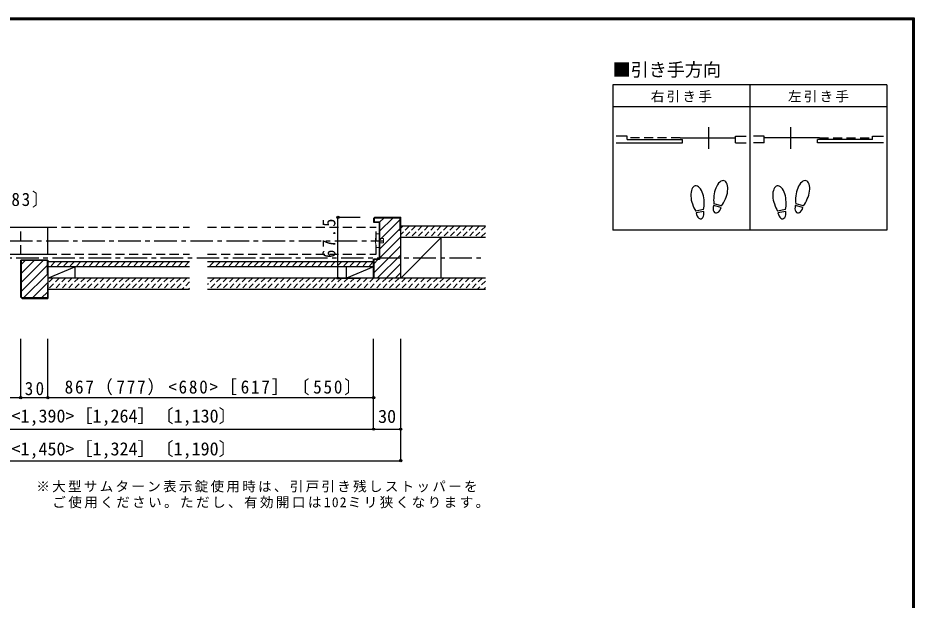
# Model space of a CAD drawing. Units: millimetres at full size, sheet at 1:5; details may follow other scales. Extents: x -973 to 977, y -718 to 696.
# Drawn here: x -17 to 977, y 51 to 696 of the extents above; entities that cross this region are included whole.
import ezdxf
from ezdxf.enums import TextEntityAlignment as Align

# ---------------------------------------------------------------- set-up
doc = ezdxf.new("R2010")
doc.units = ezdxf.units.MM
doc.header["$LTSCALE"] = 5
doc.header["$PDMODE"] = 32
doc.header["$PDSIZE"] = 2.5
for name, pattern in [('CHAIN1', [8, 5, -1, 1, -1]), ('DASHED1', [1.8, 1.2, -0.6]), ('DASHED2', [3, 2, -1])]:
    doc.linetypes.add(name, pattern=pattern)
for name, color, linetype in [('0-1_通り芯', 4, 'DASHED1'), ('0-2_柱', 3, 'Continuous'), ('0-3_仕上げ', 2, 'Continuous'), ('0-4_枠', 3, 'Continuous'), ('0-6_扉', 6, 'Continuous'), ('0-8_戸当り', 3, 'Continuous'), ('0-A_文字', 7, 'Continuous'), ('0-B_寸法', 7, 'Continuous'), ('0-C_ハッチ', 4, 'DASHED1'), ('F-1_枠', 6, 'Continuous')]:
    doc.layers.add(name, color=color, linetype=linetype)
doc.layers.add('0-7_金物', color=7, linetype='Continuous', lineweight=18)
doc.styles.add('ＭＳ ゴシック', font='')
doc.styles.get('ＭＳ ゴシック').set_extended_font_data('MS Gothic')

msp = doc.modelspace()

# ---------------------------------------------------------------- linework, layer by layer
at = {"layer": '0-1_通り芯', "linetype": 'CHAIN1'}
for p, q in [((-385.366, 449), (388.672, 449)), ((-498.347, 430), (501.653, 430))]:
    msp.add_line(p, q, dxfattribs=at)
at = {"layer": '0-2_柱'}
for p, q in [((407.672, 407.5), (407.672, 452.5)), ((452.672, 407.5), (452.672, 452.5)), ((46.653, 420), (46.653, 407.5)), ((347.672, 407.5), (347.672, 420))]:
    msp.add_line(p, q, dxfattribs=at)
at = {"layer": '0-2_柱', "color": 7}
for p, q in [((407.672, 407.5), (452.672, 452.5)), ((16.653, 407.5), (46.653, 420)), ((377.672, 420), (347.672, 407.5))]:
    msp.add_line(p, q, dxfattribs=at)
at = {"layer": '0-3_仕上げ'}
for p, q in [((501.653, 465), (407.673, 465)), ((501.653, 452.5), (407.673, 452.5)), ((173.663, 425.5), (16.653, 425.5)), ((173.663, 420), (16.653, 420)), ((377.672, 425.5), (193.663, 425.5)), ((377.672, 420), (193.663, 420)), ((173.663, 407.5), (16.653, 407.5)), ((501.653, 407.5), (193.663, 407.5)), ((173.663, 395), (16.653, 395)), ((501.653, 395), (193.663, 395))]:
    msp.add_line(p, q, dxfattribs=at)
at = {"layer": '0-4_枠'}
for p, q in [((379.087, 475), (377.672, 473.586)), ((378.172, 473.379), (379.294, 474.5)), ((378.172, 473.379), (378.172, 470)), ((378.172, 470), (384.172, 470)), ((379.087, 475), (407.672, 475)), ((379.294, 474.5), (407.172, 474.5)), ((383.672, 469.5), (383.672, 428.5)), ((384.172, 470), (384.172, 428)), ((407.172, 460), (407.172, 474.5)), ((407.672, 407.5), (407.672, 475)), ((407.172, 460), (407.672, 460)), ((16.653, 427.5), (-13.347, 427.5)), ((-13.347, 386.414), (-13.347, 427.5)), ((16.653, 427.5), (16.653, 385)), ((383.672, 428.5), (377.672, 428.5)), ((377.672, 407.5), (377.672, 428.5)), ((384.172, 428), (378.172, 428)), ((378.172, 407.5), (378.172, 428)), ((16.153, 427), (-12.847, 427)), ((-12.847, 427), (-12.847, 386.621)), ((16.153, 412.5), (16.153, 427)), ((16.153, 412.5), (16.653, 412.5)), ((407.672, 407.5), (377.672, 407.5)), ((16.153, 400), (16.653, 400)), ((16.153, 400), (16.153, 385.5)), ((-11.933, 385), (-13.347, 386.414)), ((-11.726, 385.5), (-12.847, 386.621)), ((-11.933, 385), (16.653, 385)), ((16.153, 385.5), (-11.726, 385.5))]:
    msp.add_line(p, q, dxfattribs=at)
msp.add_lwpolyline([(377.672, 473.586), (377.672, 469.5), (383.672, 469.5)], dxfattribs=at)
at = {"layer": '0-6_扉'}
for p, q in [((-178.808, 464), (16.653, 464)), ((16.653, 434), (16.653, 464)), ((-178.808, 434), (16.653, 434))]:
    msp.add_line(p, q, dxfattribs=at)
at = {"layer": '0-6_扉', "color": 2, "linetype": 'DASHED2'}
for p, q in [((-13.347, 434), (-13.347, 464)), ((16.653, 464), (173.663, 464)), ((193.663, 464), (380.672, 464)), ((380.672, 434), (380.672, 464)), ((16.653, 434), (173.663, 434)), ((193.663, 434), (380.672, 434))]:
    msp.add_line(p, q, dxfattribs=at)
at = {"layer": '0-6_扉', "color": 4}
msp.add_line((407.672, 205.167), (407.672, 340.167), dxfattribs=at)
at = {"layer": '0-6_扉', "color": 7}
msp.add_point((407.672, 205.167), dxfattribs=at)
at = {"layer": '0-7_金物'}
for p, q in [((380.672, 456.5), (383.672, 456.5)), ((383.672, 451.5), (388.672, 451.5))]:
    msp.add_line(p, q, dxfattribs=at)
for points in [[(380.672, 441.5), (383.672, 441.5), (383.672, 456.5)], [(383.672, 446.5), (388.672, 446.5), (388.672, 451.5)]]:
    msp.add_lwpolyline(points, dxfattribs=at)
msp.add_arc((411.124, 449), 31.361, 166.16368, 193.83629, dxfattribs=at)
at = {"layer": '0-8_戸当り'}
for p, q in [((749.239, 550.854), (749.239, 574.854)), ((840.039, 550.854), (840.039, 574.854)), ((762.732, 485.706), (754.251, 487.978)), ((763.275, 487.735), (754.795, 490.007)), ((853.532, 485.706), (845.051, 487.978)), ((854.075, 487.735), (845.595, 490.007)), ((743.264, 483.378), (734.618, 481.853)), ((743.629, 481.31), (734.983, 479.785)), ((834.064, 483.378), (825.418, 481.853)), ((834.429, 481.31), (825.783, 479.785))]:
    msp.add_line(p, q, dxfattribs=at)
at = {"layer": '0-8_戸当り', "color": 2}
for p, q in [((658.639, 564.654), (646.639, 564.654)), ((646.639, 557.454), (719.839, 557.454)), ((658.639, 561.054), (658.639, 564.654)), ((658.639, 561.054), (719.839, 561.054)), ((717.439, 562.854), (778.639, 562.854)), ((719.839, 557.454), (719.839, 561.054)), ((778.639, 557.454), (778.639, 564.654)), ((778.639, 564.654), (790.639, 564.654)), ((778.639, 557.454), (790.639, 557.454)), ((810.639, 564.654), (798.639, 564.654)), ((810.639, 557.454), (798.639, 557.454)), ((810.639, 557.454), (810.639, 564.654)), ((871.839, 562.854), (810.639, 562.854)), ((869.439, 557.454), (869.439, 561.054)), ((930.639, 561.054), (869.439, 561.054)), ((942.639, 557.454), (869.439, 557.454)), ((930.639, 561.054), (930.639, 564.654)), ((930.639, 564.654), (942.639, 564.654))]:
    msp.add_line(p, q, dxfattribs=at)
at = {"layer": '0-8_戸当り', "color": 2, "linetype": 'DASHED2'}
for p, q in [((717.439, 562.854), (658.639, 562.854)), ((871.839, 562.854), (930.639, 562.854))]:
    msp.add_line(p, q, dxfattribs=at)
at = {"layer": '0-8_戸当り'}
for centre, major_axis, ratio, start_param, end_param in [((762.52, 501.878), (3.644, 13.601), 0.5, 4.3405914, 8.2257792), ((853.32, 501.878), (3.644, 13.601), 0.5, 4.3405914, 8.2257792), ((736.603, 495.877), (-2.445, 13.867), 0.5, 4.3405914, 8.2257792), ((827.403, 495.877), (-2.445, 13.867), 0.5, 4.3405914, 8.2257792), ((762.416, 501.489), (4.416, 16.48), 0.4, 1.8506333, 2.4428768), ((853.216, 501.489), (4.416, 16.48), 0.4, 1.8506333, 2.4428768), ((736.673, 495.481), (-2.963, 16.802), 0.4, 1.8506333, 2.4428768), ((736.673, 495.481), (-2.963, 16.802), 0.4, 3.8403085, 4.432552), ((758.492, 486.842), (1.894, 7.067), 0.6, 1.5707963, 4.712389), ((762.416, 501.489), (4.416, 16.48), 0.4, 3.8403085, 4.432552), ((827.473, 495.481), (-2.963, 16.802), 0.4, 1.8506333, 2.4428768), ((827.473, 495.481), (-2.963, 16.802), 0.4, 3.8403085, 4.432552), ((849.292, 486.842), (1.894, 7.067), 0.6, 1.5707963, 4.712389), ((853.216, 501.489), (4.416, 16.48), 0.4, 3.8403085, 4.432552), ((739.306, 480.548), (-1.27, 7.205), 0.6, 1.5707963, 4.712389), ((830.106, 480.548), (-1.27, 7.205), 0.6, 1.5707963, 4.712389)]:
    msp.add_ellipse(centre, major_axis=major_axis, ratio=ratio, start_param=start_param, end_param=end_param, dxfattribs=at)
at = {"layer": '0-A_文字', "color": 3}
for p, q in [((946.639, 621.667), (642.639, 621.667)), ((642.639, 621.667), (642.639, 460.667)), ((794.639, 621.667), (794.639, 460.667)), ((946.639, 621.667), (946.639, 460.667)), ((642.639, 597.667), (946.639, 597.667)), ((946.639, 460.667), (642.639, 460.667))]:
    msp.add_line(p, q, dxfattribs=at)
at = {"layer": '0-B_寸法', "color": 4}
for p, q in [((338.076, 407.5), (338.076, 475)), ((338.076, 475), (362.672, 475)), ((338.076, 407.5), (362.672, 407.5)), ((-13.347, 275.167), (-13.347, 340.167)), ((16.653, 275.167), (16.653, 340.167)), ((377.672, 240.167), (377.672, 340.167)), ((407.672, 205.167), (407.672, 340.167)), ((-374.366, 275.167), (-13.347, 275.167)), ((-13.347, 275.167), (16.653, 275.167)), ((16.653, 275.167), (377.672, 275.167)), ((-404.366, 240.167), (407.672, 240.167)), ((-404.366, 205.167), (407.672, 205.167))]:
    msp.add_line(p, q, dxfattribs=at)
at = {"layer": '0-B_寸法'}
for p in [(338.076, 475), (338.076, 407.5), (-13.347, 275.167), (16.653, 275.167), (377.672, 275.167), (377.672, 240.167), (407.672, 240.167), (407.672, 205.167)]:
    msp.add_point(p, dxfattribs=at)
at = {"layer": '0-C_ハッチ', "linetype": 'Continuous'}
for p, q in [((379.4, 474.5), (378.172, 473.272)), ((389.3, 474.5), (384.172, 469.373)), ((399.199, 474.5), (384.172, 459.473)), ((407.172, 472.574), (384.172, 449.574)), ((407.172, 462.674), (384.172, 439.674)), ((407.672, 453.275), (384.172, 429.775)), ((407.672, 443.375), (378.172, 413.875)), ((382.398, 428), (378.172, 423.775)), ((407.672, 433.476), (381.697, 407.5)), ((-8.34, 427), (-12.847, 422.493)), ((1.559, 427), (-12.847, 412.594)), ((11.459, 427), (-12.847, 402.694)), ((16.153, 421.795), (-12.847, 392.795)), ((407.672, 423.576), (391.596, 407.5)), ((16.653, 412.395), (-10.242, 385.5)), ((407.672, 413.677), (401.496, 407.5)), ((16.653, 402.496), (-0.343, 385.5)), ((16.153, 392.097), (9.557, 385.5))]:
    msp.add_line(p, q, dxfattribs=at)
at = {"layer": '0-C_ハッチ'}
for p, q in [((409.926, 465), (407.673, 462.747)), ((416.997, 465), (407.673, 455.676)), ((424.068, 465), (411.568, 452.5)), ((431.139, 465), (418.639, 452.5)), ((438.21, 465), (425.71, 452.5)), ((445.281, 465), (432.781, 452.5)), ((452.352, 465), (439.852, 452.5)), ((459.423, 465), (446.923, 452.5)), ((466.494, 465), (453.994, 452.5)), ((473.565, 465), (461.065, 452.5)), ((480.636, 465), (468.136, 452.5)), ((487.707, 465), (475.207, 452.5)), ((494.778, 465), (482.278, 452.5)), ((501.653, 464.803), (489.35, 452.5)), ((501.653, 457.732), (496.421, 452.5)), ((17.496, 425.5), (16.653, 424.657)), ((24.567, 425.5), (19.067, 420)), ((31.638, 425.5), (26.138, 420)), ((38.71, 425.5), (33.21, 420)), ((45.781, 425.5), (40.281, 420)), ((52.852, 425.5), (47.352, 420)), ((59.923, 425.5), (54.423, 420)), ((66.994, 425.5), (61.494, 420)), ((74.065, 425.5), (68.565, 420)), ((81.136, 425.5), (75.636, 420)), ((88.207, 425.5), (82.707, 420)), ((95.278, 425.5), (89.778, 420)), ((102.349, 425.5), (96.849, 420)), ((109.42, 425.5), (103.92, 420)), ((116.491, 425.5), (110.991, 420)), ((123.562, 425.5), (118.062, 420)), ((130.633, 425.5), (125.133, 420)), ((137.704, 425.5), (132.204, 420)), ((144.776, 425.5), (139.276, 420)), ((151.847, 425.5), (146.347, 420)), ((158.918, 425.5), (153.418, 420)), ((165.989, 425.5), (160.489, 420)), ((173.06, 425.5), (167.56, 420)), ((200.526, 425.5), (195.026, 420)), ((200.526, 425.5), (195.026, 420)), ((207.597, 425.5), (202.097, 420)), ((214.668, 425.5), (209.168, 420)), ((221.739, 425.5), (216.239, 420)), ((221.739, 425.5), (216.239, 420)), ((228.81, 425.5), (223.31, 420)), ((235.881, 425.5), (230.381, 420)), ((242.952, 425.5), (237.452, 420)), ((242.952, 425.5), (237.452, 420)), ((250.023, 425.5), (244.523, 420)), ((257.094, 425.5), (251.594, 420)), ((264.165, 425.5), (258.665, 420)), ((264.165, 425.5), (258.665, 420)), ((271.236, 425.5), (265.736, 420)), ((278.308, 425.5), (272.808, 420)), ((285.379, 425.5), (279.879, 420)), ((292.45, 425.5), (286.95, 420)), ((299.521, 425.5), (294.021, 420)), ((306.592, 425.5), (301.092, 420)), ((313.663, 425.5), (308.163, 420)), ((320.734, 425.5), (315.234, 420)), ((327.805, 425.5), (322.305, 420)), ((334.876, 425.5), (329.376, 420)), ((341.947, 425.5), (336.447, 420)), ((349.018, 425.5), (343.518, 420)), ((356.089, 425.5), (350.589, 420)), ((363.16, 425.5), (357.66, 420)), ((370.231, 425.5), (364.731, 420)), ((377.302, 425.5), (371.802, 420)), ((22.21, 407.5), (16.653, 401.943)), ((29.281, 407.5), (16.781, 395)), ((36.352, 407.5), (23.852, 395)), ((43.423, 407.5), (30.923, 395)), ((50.494, 407.5), (37.994, 395)), ((57.565, 407.5), (45.065, 395)), ((64.636, 407.5), (52.136, 395)), ((71.707, 407.5), (59.207, 395)), ((78.778, 407.5), (66.278, 395)), ((85.849, 407.5), (73.349, 395)), ((92.92, 407.5), (80.42, 395)), ((99.991, 407.5), (87.491, 395)), ((107.062, 407.5), (94.562, 395)), ((114.133, 407.5), (101.633, 395)), ((121.205, 407.5), (108.705, 395)), ((128.276, 407.5), (115.776, 395)), ((135.347, 407.5), (122.847, 395)), ((142.403, 407.485), (129.918, 395)), ((149.489, 407.5), (136.989, 395)), ((156.545, 407.485), (144.06, 395)), ((163.631, 407.5), (151.131, 395)), ((170.687, 407.485), (158.202, 395)), ((200.889, 407.5), (193.663, 400.274)), ((193.818, 407.5), (193.663, 407.345)), ((207.96, 407.5), (195.46, 395)), ((215.031, 407.5), (202.531, 395)), ((222.102, 407.5), (209.602, 395)), ((229.173, 407.5), (216.673, 395)), ((236.244, 407.5), (223.744, 395)), ((243.315, 407.5), (230.815, 395)), ((250.386, 407.5), (237.886, 395)), ((257.457, 407.5), (244.957, 395)), ((264.528, 407.5), (252.028, 395)), ((271.599, 407.5), (259.099, 395)), ((278.67, 407.5), (266.17, 395)), ((285.742, 407.5), (273.242, 395)), ((292.813, 407.5), (280.313, 395)), ((299.884, 407.5), (287.384, 395)), ((306.955, 407.5), (294.455, 395)), ((314.026, 407.5), (301.526, 395)), ((321.097, 407.5), (308.597, 395)), ((328.168, 407.5), (315.668, 395)), ((335.239, 407.5), (322.739, 395)), ((342.31, 407.5), (329.81, 395)), ((349.381, 407.5), (336.881, 395)), ((356.452, 407.5), (343.952, 395)), ((363.523, 407.5), (351.023, 395)), ((370.594, 407.5), (358.094, 395)), ((377.665, 407.5), (365.165, 395)), ((384.736, 407.5), (372.236, 395)), ((391.808, 407.5), (379.308, 395)), ((398.879, 407.5), (386.379, 395)), ((405.95, 407.5), (393.45, 395)), ((413.021, 407.5), (400.521, 395)), ((420.092, 407.5), (407.592, 395)), ((427.163, 407.5), (414.663, 395)), ((434.234, 407.5), (421.734, 395)), ((441.305, 407.5), (428.805, 395)), ((448.376, 407.5), (435.876, 395)), ((455.447, 407.5), (442.947, 395)), ((462.518, 407.5), (450.018, 395)), ((469.589, 407.5), (457.089, 395)), ((476.66, 407.5), (464.16, 395)), ((483.731, 407.5), (471.231, 395)), ((490.802, 407.5), (478.302, 395)), ((497.874, 407.5), (485.374, 395)), ((173.663, 403.39), (165.273, 395)), ((501.653, 404.208), (492.445, 395)), ((173.663, 396.319), (172.344, 395)), ((501.653, 397.137), (499.516, 395))]:
    msp.add_line(p, q, dxfattribs=at)
at = {"layer": 'F-1_枠'}
for p, q in [((-973.347, 695.833), (976.653, 695.833)), ((974.986, 695.833), (974.986, -700.833)), ((975.82, 695.833), (975.82, -700.833)), ((976.653, 695.833), (976.653, -700.833)), ((-973.347, 695), (976.653, 695)), ((-973.347, 694.167), (976.653, 694.167))]:
    msp.add_line(p, q, dxfattribs=at)

# ---------------------------------------------------------------- texts
at = {"layer": '0-A_文字', "style": 'ＭＳ ゴシック'}
msp.add_text('■引き手方向', height=14.66, dxfattribs=at).set_placement((642.639, 626.667), align=Align.BOTTOM_LEFT)
at = {"layer": '0-A_文字', "char_height": 11, "attachment_point": 7, "style": 'ＭＳ ゴシック'}
for s, insert in [('\\T1.17;右引き手', (684.889, 602.167)), ('\\T1.17;左引き手', (836.889, 602.167)), ('\\T1.17;※大型サムターン表示錠使用時は、引戸引き残しストッパーを', (3.882, 169.93)), ('\\T1.18;\u3000ご使用ください。ただし、有効開口は102ミリ狭くなります。', (3.882, 152.43))]:
    msp.add_mtext(s, dxfattribs=dict(at, insert=insert))
at = {"layer": '0-B_寸法', "style": 'ＭＳ ゴシック'}
for s, p in [('枠内＝1,764（1,584）<1,390>［1,264］〔1,130〕', (-223.347, 243.077)), ('30', (382.673, 242.667)), ('枠外＝1,824（1,644）<1,450>［1,324］〔1,190〕', (-223.347, 206.624))]:
    msp.add_text(s, height=14.66, dxfattribs=at).set_placement(p, align=Align.BOTTOM_LEFT)
at = {"layer": '0-B_寸法', "char_height": 14.66, "attachment_point": 7, "style": 'ＭＳ ゴシック'}
for s, insert in [('\\T1.2;\\W0.95;ＤＷ＝900（810）<713>［650］〔583〕', (-376.66, 485.5)), ('\\T1.27;\\W0.95;30', (-8.972, 277.667)), ('\\T1.21;\\W0.95;867（777）<680>［617］〔550〕', (35.288, 277.667))]:
    msp.add_mtext(s, dxfattribs=dict(at, insert=insert))
at = {"layer": '0-B_寸法', "insert": (335.576, 429.935), "char_height": 14.66, "attachment_point": 7, "rotation": 90, "style": 'ＭＳ ゴシック'}
msp.add_mtext('\\T1.28;\\W0.9;67.5', dxfattribs=at)

doc.saveas('drawing.dxf')
